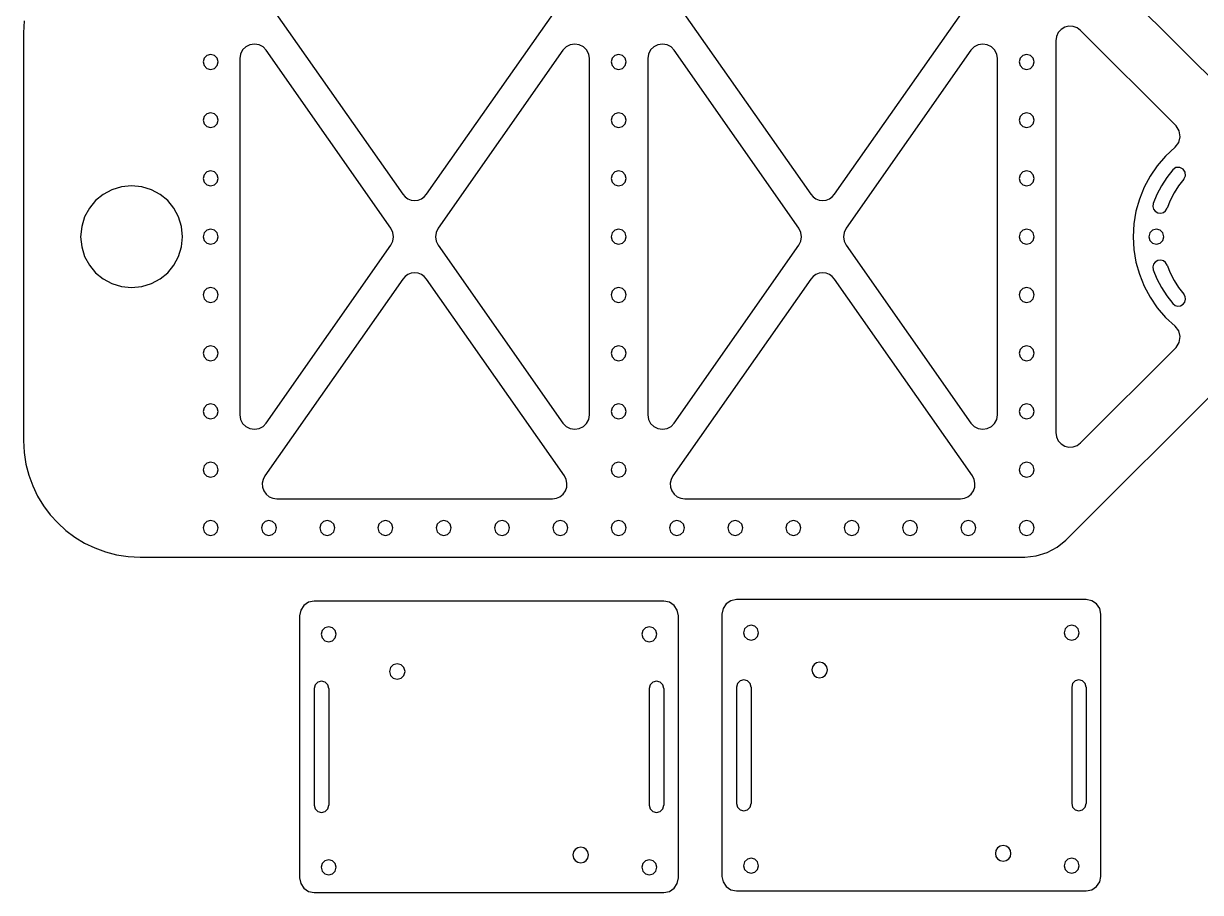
# Model space of a CAD drawing. Extents: x -1 to 592, y 0 to 291.
# Drawn here: x 0.3 to 256.7, y 0.6 to 190 of the extents above; entities that cross this region are included whole.
import ezdxf

# ---------------------------------------------------------------- set-up
doc = ezdxf.new("R2010")
doc.units = 0

msp = doc.modelspace()

# ---------------------------------------------------------------- linework, layer by layer
at = {"layer": 'CUT'}
for p, q in [((264.406146, 172.634803), (227.396012, 209.645202)), ((52.844256, 195.669134), (82.875485, 152.767265)), ((88.077452, 152.767265), (118.108945, 195.669134)), ((141.74388, 195.669134), (171.775373, 152.767265)), ((176.97734, 152.767265), (207.008833, 195.669134)), ((0.395719, 190.561918), (0.264582, 187.964919)), ((0.264576, 187.965006), (0.264576, 99.065118)), ((225.71138, 188.003213), (225.315704, 187.17026)), ((226.329509, 188.687528), (225.71138, 188.003213)), ((227.136274, 189.172595), (226.329509, 188.687528)), ((228.049737, 189.400071), (227.136274, 189.172595)), ((228.970704, 189.353271), (228.049737, 189.400071)), ((229.839476, 189.04407), (228.970704, 189.353271)), ((230.596355, 188.484343), (229.839476, 189.04407)), ((251.382313, 167.698478), (230.596408, 188.484383)), ((48.692456, 184.908781), (47.991124, 184.21219)), ((49.596989, 185.36281), (48.692456, 184.908781)), ((50.59838, 185.509571), (49.596989, 185.36281)), ((51.572402, 185.341089), (50.59838, 185.509571)), ((52.447615, 184.881623), (51.572402, 185.341089)), ((53.152578, 184.155434), (52.447615, 184.881623)), ((118.505335, 184.881622), (117.800372, 184.155434)), ((119.380548, 185.341086), (118.505335, 184.881622)), ((120.354569, 185.509567), (119.380548, 185.341086)), ((121.355959, 185.362806), (120.354569, 185.509567)), ((122.260491, 184.908778), (121.355959, 185.362806)), ((122.961823, 184.212188), (122.260491, 184.908778)), ((137.592344, 184.908781), (136.891012, 184.21219)), ((138.496877, 185.36281), (137.592344, 184.908781)), ((139.498268, 185.509571), (138.496877, 185.36281)), ((140.47229, 185.341089), (139.498268, 185.509571)), ((141.347503, 184.881623), (140.47229, 185.341089)), ((142.052466, 184.155434), (141.347503, 184.881623)), ((207.405223, 184.881622), (206.70026, 184.155434)), ((208.280436, 185.341086), (207.405223, 184.881622)), ((209.254457, 185.509567), (208.280436, 185.341086)), ((210.255847, 185.362806), (209.254457, 185.509567)), ((211.160379, 184.908778), (210.255847, 185.362806)), ((211.861711, 184.212188), (211.160379, 184.908778)), ((225.315704, 187.17026), (225.176298, 186.239279)), ((225.176425, 186.239396), (225.176425, 100.790729)), ((39.613221, 182.430901), (39.394582, 181.614927)), ((40.210556, 183.028235), (39.613221, 182.430901)), ((41.02653, 183.246875), (40.210556, 183.028235)), ((41.842504, 183.028235), (41.02653, 183.246875)), ((42.439838, 182.430901), (41.842504, 183.028235)), ((42.658478, 181.614927), (42.439838, 182.430901)), ((47.376384, 182.33468), (47.376384, 104.69518)), ((47.537608, 183.33388), (47.376522, 182.334693)), ((47.991124, 184.21219), (47.537608, 183.33388)), ((80.326493, 145.335658), (53.152496, 184.15554)), ((117.800441, 184.15554), (90.626444, 145.335658)), ((123.415339, 183.333879), (122.961823, 184.212188)), ((123.576426, 182.334693), (123.415339, 183.333879)), ((123.576553, 104.69518), (123.576553, 182.33468)), ((128.513109, 182.430901), (128.29447, 181.614927)), ((129.110444, 183.028235), (128.513109, 182.430901)), ((129.926418, 183.246875), (129.110444, 183.028235)), ((130.742392, 183.028235), (129.926418, 183.246875)), ((131.339726, 182.430901), (130.742392, 183.028235)), ((131.558366, 181.614927), (131.339726, 182.430901)), ((136.437496, 183.33388), (136.27641, 182.334693)), ((136.276537, 182.33468), (136.276537, 104.69518)), ((136.891012, 184.21219), (136.437496, 183.33388)), ((169.226381, 145.335658), (142.052384, 184.15554)), ((206.700329, 184.15554), (179.526332, 145.335658)), ((212.315227, 183.333879), (211.861711, 184.212188)), ((212.476314, 182.334693), (212.315227, 183.333879)), ((212.476441, 104.69518), (212.476441, 182.33468)), ((217.412997, 182.430901), (217.194358, 181.614927)), ((218.010332, 183.028235), (217.412997, 182.430901)), ((218.826306, 183.246875), (218.010332, 183.028235)), ((219.64228, 183.028235), (218.826306, 183.246875)), ((220.239614, 182.430901), (219.64228, 183.028235)), ((220.458254, 181.614927), (220.239614, 182.430901)), ((39.394582, 181.614927), (39.613221, 180.798953)), ((39.613221, 180.798953), (40.210556, 180.201619)), ((40.210556, 180.201619), (41.02653, 179.982979)), ((41.02653, 179.982979), (41.842504, 180.201619)), ((41.842504, 180.201619), (42.439838, 180.798953)), ((42.439838, 180.798953), (42.658478, 181.614927)), ((42.658478, 181.614927), (42.658478, 181.614927)), ((128.29447, 181.614927), (128.513109, 180.798953)), ((128.513109, 180.798953), (129.110444, 180.201619)), ((129.110444, 180.201619), (129.926418, 179.982979)), ((129.926418, 179.982979), (130.742392, 180.201619)), ((130.742392, 180.201619), (131.339726, 180.798953)), ((131.339726, 180.798953), (131.558366, 181.614927)), ((131.558366, 181.614927), (131.558366, 181.614927)), ((217.194358, 181.614927), (217.412997, 180.798953)), ((217.412997, 180.798953), (218.010332, 180.201619)), ((218.010332, 180.201619), (218.826306, 179.982979)), ((218.826306, 179.982979), (219.64228, 180.201619)), ((219.64228, 180.201619), (220.239614, 180.798953)), ((220.239614, 180.798953), (220.458254, 181.614927)), ((220.458254, 181.614927), (220.458254, 181.614927)), ((39.613221, 169.730917), (39.394582, 168.914943)), ((40.210556, 170.328251), (39.613221, 169.730917)), ((41.02653, 170.546891), (40.210556, 170.328251)), ((41.842504, 170.328251), (41.02653, 170.546891)), ((42.439838, 169.730917), (41.842504, 170.328251)), ((42.658478, 168.914943), (42.439838, 169.730917)), ((128.513109, 169.730917), (128.29447, 168.914943)), ((129.110444, 170.328251), (128.513109, 169.730917)), ((129.926418, 170.546891), (129.110444, 170.328251)), ((130.742392, 170.328251), (129.926418, 170.546891)), ((131.339726, 169.730917), (130.742392, 170.328251)), ((131.558366, 168.914943), (131.339726, 169.730917)), ((217.412997, 169.730917), (217.194358, 168.914943)), ((218.010332, 170.328251), (217.412997, 169.730917)), ((218.826306, 170.546891), (218.010332, 170.328251)), ((219.64228, 170.328251), (218.826306, 170.546891)), ((220.239614, 169.730917), (219.64228, 170.328251)), ((220.458254, 168.914943), (220.239614, 169.730917)), ((39.394582, 168.914943), (39.613221, 168.098969)), ((39.613221, 168.098969), (40.210556, 167.501635)), ((40.210556, 167.501635), (41.02653, 167.282995)), ((41.02653, 167.282995), (41.842504, 167.501635)), ((41.842504, 167.501635), (42.439838, 168.098969)), ((42.439838, 168.098969), (42.658478, 168.914943)), ((42.658478, 168.914943), (42.658478, 168.914943)), ((128.29447, 168.914943), (128.513109, 168.098969)), ((128.513109, 168.098969), (129.110444, 167.501635)), ((129.110444, 167.501635), (129.926418, 167.282995)), ((129.926418, 167.282995), (130.742392, 167.501635)), ((130.742392, 167.501635), (131.339726, 168.098969)), ((131.339726, 168.098969), (131.558366, 168.914943)), ((131.558366, 168.914943), (131.558366, 168.914943)), ((217.194358, 168.914943), (217.412997, 168.098969)), ((217.412997, 168.098969), (218.010332, 167.501635)), ((218.010332, 167.501635), (218.826306, 167.282995)), ((218.826306, 167.282995), (219.64228, 167.501635)), ((219.64228, 167.501635), (220.239614, 168.098969)), ((220.239614, 168.098969), (220.458254, 168.914943)), ((220.458254, 168.914943), (220.458254, 168.914943)), ((252.097166, 166.602069), (251.382344, 167.698353)), ((251.98205, 164.043368), (252.309069, 165.310596)), ((252.309069, 165.310596), (252.097166, 166.602069)), ((251.171673, 163.015702), (249.11942, 161.101131)), ((251.171673, 163.015702), (251.98205, 164.043368)), ((249.11942, 161.101131), (247.306484, 158.991916)), ((39.613221, 157.030933), (39.394582, 156.214959)), ((40.210556, 157.628267), (39.613221, 157.030933)), ((41.02653, 157.846907), (40.210556, 157.628267)), ((41.842504, 157.628267), (41.02653, 157.846907)), ((42.439838, 157.030933), (41.842504, 157.628267)), ((42.658478, 156.214959), (42.439838, 157.030933)), ((128.513109, 157.030933), (128.29447, 156.214959)), ((129.110444, 157.628267), (128.513109, 157.030933)), ((129.926418, 157.846907), (129.110444, 157.628267)), ((130.742392, 157.628267), (129.926418, 157.846907)), ((131.339726, 157.030933), (130.742392, 157.628267)), ((131.558366, 156.214959), (131.339726, 157.030933)), ((217.412997, 157.030933), (217.194358, 156.214959)), ((218.010332, 157.628267), (217.412997, 157.030933)), ((218.826306, 157.846907), (218.010332, 157.628267)), ((219.64228, 157.628267), (218.826306, 157.846907)), ((220.239614, 157.030933), (219.64228, 157.628267)), ((220.458254, 156.214959), (220.239614, 157.030933)), ((245.743441, 156.710663), (244.44087, 154.279976)), ((247.306484, 158.991916), (245.743441, 156.710663)), ((250.678098, 158.101258), (249.35376, 156.421988)), ((251.359533, 158.561087), (250.678098, 158.101258)), ((252.179598, 158.618423), (251.359533, 158.561087)), ((252.918389, 158.257891), (252.179598, 158.618423)), ((253.377794, 157.576171), (252.918389, 158.257891)), ((253.073628, 156.017503), (253.434619, 156.75607)), ((253.434619, 156.75607), (253.377794, 157.576171)), ((21.581325, 154.399335), (19.495659, 153.752007)), ((23.820552, 154.625036), (21.581325, 154.399335)), ((26.059779, 154.399335), (23.820552, 154.625036)), ((28.145445, 153.752007), (26.059779, 154.399335)), ((39.394582, 156.214959), (39.613221, 155.398985)), ((39.613221, 155.398985), (40.210556, 154.801651)), ((40.210556, 154.801651), (41.02653, 154.583011)), ((41.02653, 154.583011), (41.842504, 154.801651)), ((41.842504, 154.801651), (42.439838, 155.398985)), ((42.439838, 155.398985), (42.658478, 156.214959)), ((42.658478, 156.214959), (42.658478, 156.214959)), ((128.29447, 156.214959), (128.513109, 155.398985)), ((128.513109, 155.398985), (129.110444, 154.801651)), ((129.110444, 154.801651), (129.926418, 154.583011)), ((129.926418, 154.583011), (130.742392, 154.801651)), ((130.742392, 154.801651), (131.339726, 155.398985)), ((131.339726, 155.398985), (131.558366, 156.214959)), ((131.558366, 156.214959), (131.558366, 156.214959)), ((217.194358, 156.214959), (217.412997, 155.398985)), ((217.412997, 155.398985), (218.010332, 154.801651)), ((218.010332, 154.801651), (218.826306, 154.583011)), ((218.826306, 154.583011), (219.64228, 154.801651)), ((219.64228, 154.801651), (220.239614, 155.398985)), ((220.239614, 155.398985), (220.458254, 156.214959)), ((220.458254, 156.214959), (220.458254, 156.214959)), ((244.44087, 154.279976), (243.409347, 151.722459)), ((248.199418, 154.62746), (247.222481, 152.730507)), ((249.35376, 156.421988), (248.199418, 154.62746)), ((251.938481, 154.578129), (250.949045, 153.039962)), ((253.073628, 156.017503), (251.938481, 154.578129)), ((15.963695, 151.371121), (14.606742, 149.726888)), ((17.608225, 152.727715), (15.963695, 151.371121)), ((19.495659, 153.752007), (17.608225, 152.727715)), ((30.032879, 152.727715), (28.145445, 153.752007)), ((31.677409, 151.371121), (30.032879, 152.727715)), ((33.034362, 149.726888), (31.677409, 151.371121)), ((82.875416, 152.76731), (83.386788, 152.197636)), ((83.386788, 152.197636), (84.010229, 151.771896)), ((84.010229, 151.771896), (84.716528, 151.505299)), ((84.716528, 151.505299), (85.476475, 151.413054)), ((85.476475, 151.413054), (86.236422, 151.505299)), ((86.236422, 151.505299), (86.942722, 151.771896)), ((86.942722, 151.771896), (87.566162, 152.197636)), ((87.566162, 152.197636), (88.077534, 152.76731)), ((171.775304, 152.76731), (172.286676, 152.197636)), ((172.286676, 152.197636), (172.910117, 151.771896)), ((172.910117, 151.771896), (173.616416, 151.505299)), ((173.616416, 151.505299), (174.376363, 151.413054)), ((174.376363, 151.413054), (175.13631, 151.505299)), ((175.13631, 151.505299), (175.84261, 151.771896)), ((175.84261, 151.771896), (176.46605, 152.197636)), ((176.46605, 152.197636), (176.977422, 152.76731)), ((243.409347, 151.722459), (242.65945, 149.060717)), ((247.222481, 152.730507), (246.430359, 150.743962)), ((250.111671, 151.414002), (249.432709, 149.711249)), ((250.949045, 153.039962), (250.111671, 151.414002)), ((14.606742, 149.726888), (13.582039, 147.839677)), ((34.059065, 147.839677), (33.034362, 149.726888)), ((242.65945, 149.060717), (242.201755, 146.317354)), ((246.430359, 150.743962), (246.347341, 150.11906)), ((246.347341, 150.11906), (246.504926, 149.531235)), ((246.504926, 149.531235), (246.871432, 149.045392)), ((246.871432, 149.045392), (247.415179, 148.726434)), ((248.040081, 148.643414), (248.627905, 148.800998)), ((248.627905, 148.800998), (249.113749, 149.167504)), ((249.113749, 149.167504), (249.432709, 149.711249)), ((13.582039, 147.839677), (12.934256, 145.754152)), ((34.706848, 145.754152), (34.059065, 147.839677)), ((242.201755, 146.317354), (242.046839, 143.514975)), ((247.415179, 148.726434), (248.040081, 148.643414)), ((12.934256, 145.754152), (12.708066, 143.514975)), ((34.933038, 143.514975), (34.706848, 145.754152)), ((39.613221, 144.330949), (39.394582, 143.514975)), ((40.210556, 144.928283), (39.613221, 144.330949)), ((41.02653, 145.146923), (40.210556, 144.928283)), ((41.842504, 144.928283), (41.02653, 145.146923)), ((42.439838, 144.330949), (41.842504, 144.928283)), ((42.658478, 143.514975), (42.439838, 144.330949)), ((80.756833, 144.459268), (80.326379, 145.335716)), ((80.900317, 143.514975), (80.756833, 144.459268)), ((90.196115, 144.459268), (90.05263, 143.514975)), ((90.626569, 145.335716), (90.196115, 144.459268)), ((128.513109, 144.330949), (128.29447, 143.514975)), ((129.110444, 144.928283), (128.513109, 144.330949)), ((129.926418, 145.146923), (129.110444, 144.928283)), ((130.742392, 144.928283), (129.926418, 145.146923)), ((131.339726, 144.330949), (130.742392, 144.928283)), ((131.558366, 143.514975), (131.339726, 144.330949)), ((169.656721, 144.459268), (169.226267, 145.335716)), ((169.800205, 143.514975), (169.656721, 144.459268)), ((179.096003, 144.459268), (178.952518, 143.514975)), ((179.526457, 145.335716), (179.096003, 144.459268)), ((217.412997, 144.330949), (217.194358, 143.514975)), ((218.010332, 144.928283), (217.412997, 144.330949)), ((218.826306, 145.146923), (218.010332, 144.928283)), ((219.64228, 144.928283), (218.826306, 145.146923)), ((220.239614, 144.330949), (219.64228, 144.928283)), ((220.458254, 143.514975), (220.239614, 144.330949)), ((245.688332, 144.330949), (245.469692, 143.514975)), ((246.285666, 144.928283), (245.688332, 144.330949)), ((247.10164, 145.146923), (246.285666, 144.928283)), ((247.917614, 144.928283), (247.10164, 145.146923)), ((248.514948, 144.330949), (247.917614, 144.928283)), ((248.733588, 143.514975), (248.514948, 144.330949)), ((12.708066, 143.514975), (12.934256, 141.275797)), ((12.934256, 141.275797), (13.582039, 139.190272)), ((34.059065, 139.190272), (34.706848, 141.275797)), ((34.706848, 141.275797), (34.933038, 143.514975)), ((34.933038, 143.514975), (34.933038, 143.514975)), ((39.394582, 143.514975), (39.613221, 142.699001)), ((39.613221, 142.699001), (40.210556, 142.101667)), ((40.210556, 142.101667), (41.02653, 141.883027)), ((41.02653, 141.883027), (41.842504, 142.101667)), ((41.842504, 142.101667), (42.439838, 142.699001)), ((42.439838, 142.699001), (42.658478, 143.514975)), ((42.658478, 143.514975), (42.658478, 143.514975)), ((53.152496, 102.874584), (80.326493, 141.694202)), ((80.326379, 141.694234), (80.756833, 142.570682)), ((80.756833, 142.570682), (80.900317, 143.514975)), ((90.05263, 143.514975), (90.196115, 142.570682)), ((90.196115, 142.570682), (90.626569, 141.694234)), ((90.626444, 141.694202), (117.800441, 102.874584)), ((128.29447, 143.514975), (128.513109, 142.699001)), ((128.513109, 142.699001), (129.110444, 142.101667)), ((129.110444, 142.101667), (129.926418, 141.883027)), ((129.926418, 141.883027), (130.742392, 142.101667)), ((130.742392, 142.101667), (131.339726, 142.699001)), ((131.339726, 142.699001), (131.558366, 143.514975)), ((131.558366, 143.514975), (131.558366, 143.514975)), ((142.052384, 102.874584), (169.226381, 141.694202)), ((169.226267, 141.694234), (169.656721, 142.570682)), ((169.656721, 142.570682), (169.800205, 143.514975)), ((178.952518, 143.514975), (179.096003, 142.570682)), ((179.096003, 142.570682), (179.526457, 141.694234)), ((179.526332, 141.694202), (206.700329, 102.874584)), ((217.194358, 143.514975), (217.412997, 142.699001)), ((217.412997, 142.699001), (218.010332, 142.101667)), ((218.010332, 142.101667), (218.826306, 141.883027)), ((218.826306, 141.883027), (219.64228, 142.101667)), ((219.64228, 142.101667), (220.239614, 142.699001)), ((220.239614, 142.699001), (220.458254, 143.514975)), ((220.458254, 143.514975), (220.458254, 143.514975)), ((242.046839, 143.514975), (242.201755, 140.712596)), ((245.469692, 143.514975), (245.688332, 142.699001)), ((245.688332, 142.699001), (246.285666, 142.101667)), ((246.285666, 142.101667), (247.10164, 141.883027)), ((247.10164, 141.883027), (247.917614, 142.101667)), ((247.917614, 142.101667), (248.514948, 142.699001)), ((248.514948, 142.699001), (248.733588, 143.514975)), ((248.733588, 143.514975), (248.733588, 143.514975)), ((13.582039, 139.190272), (14.606742, 137.303062)), ((33.034362, 137.303062), (34.059065, 139.190272)), ((242.201755, 140.712596), (242.65945, 137.969233)), ((14.606742, 137.303062), (15.963695, 135.658828)), ((31.677409, 135.658828), (33.034362, 137.303062)), ((242.65945, 137.969233), (243.409347, 135.307491)), ((246.504926, 137.498715), (246.347341, 136.91089)), ((246.347341, 136.91089), (246.430359, 136.285988)), ((246.430359, 136.285988), (247.222481, 134.299442)), ((246.871432, 137.984558), (246.504926, 137.498715)), ((247.415179, 138.303516), (246.871432, 137.984558)), ((248.040081, 138.386535), (247.415179, 138.303516)), ((248.627905, 138.228952), (248.040081, 138.386535)), ((249.113749, 137.862446), (248.627905, 138.228952)), ((249.432709, 137.3187), (249.113749, 137.862446)), ((249.432709, 137.3187), (250.111671, 135.615947)), ((15.963695, 135.658828), (17.608225, 134.302234)), ((17.608225, 134.302234), (19.495659, 133.277942)), ((28.145445, 133.277942), (30.032879, 134.302234)), ((30.032879, 134.302234), (31.677409, 135.658828)), ((82.875485, 134.262595), (52.844256, 91.360726)), ((83.386788, 134.832313), (82.875416, 134.26264)), ((84.010229, 135.258053), (83.386788, 134.832313)), ((84.716528, 135.52465), (84.010229, 135.258053)), ((85.476475, 135.616896), (84.716528, 135.52465)), ((86.236422, 135.52465), (85.476475, 135.616896)), ((86.942722, 135.258053), (86.236422, 135.52465)), ((87.566162, 134.832313), (86.942722, 135.258053)), ((88.077534, 134.26264), (87.566162, 134.832313)), ((118.108945, 91.360726), (88.077452, 134.262595)), ((171.775373, 134.262595), (141.74388, 91.360726)), ((172.286676, 134.832313), (171.775304, 134.26264)), ((172.910117, 135.258053), (172.286676, 134.832313)), ((173.616416, 135.52465), (172.910117, 135.258053)), ((174.376363, 135.616896), (173.616416, 135.52465)), ((175.13631, 135.52465), (174.376363, 135.616896)), ((175.84261, 135.258053), (175.13631, 135.52465)), ((176.46605, 134.832313), (175.84261, 135.258053)), ((176.977422, 134.26264), (176.46605, 134.832313)), ((207.008833, 91.360726), (176.97734, 134.262595)), ((243.409347, 135.307491), (244.44087, 132.749974)), ((247.222481, 134.299442), (248.199418, 132.402488)), ((250.111671, 135.615947), (250.949045, 133.989986)), ((250.949045, 133.989986), (251.938481, 132.451819)), ((19.495659, 133.277942), (21.581325, 132.630615)), ((21.581325, 132.630615), (23.820552, 132.404914)), ((23.820552, 132.404914), (26.059779, 132.630615)), ((26.059779, 132.630615), (28.145445, 133.277942)), ((39.613221, 131.630965), (39.394582, 130.814991)), ((39.394582, 130.814991), (39.613221, 129.999017)), ((40.210556, 132.228299), (39.613221, 131.630965)), ((41.02653, 132.446939), (40.210556, 132.228299)), ((41.842504, 132.228299), (41.02653, 132.446939)), ((42.439838, 131.630965), (41.842504, 132.228299)), ((42.658478, 130.814991), (42.439838, 131.630965)), ((42.439838, 129.999017), (42.658478, 130.814991)), ((42.658478, 130.814991), (42.658478, 130.814991)), ((128.513109, 131.630965), (128.29447, 130.814991)), ((128.29447, 130.814991), (128.513109, 129.999017)), ((129.110444, 132.228299), (128.513109, 131.630965)), ((129.926418, 132.446939), (129.110444, 132.228299)), ((130.742392, 132.228299), (129.926418, 132.446939)), ((131.339726, 131.630965), (130.742392, 132.228299)), ((131.558366, 130.814991), (131.339726, 131.630965)), ((131.339726, 129.999017), (131.558366, 130.814991)), ((131.558366, 130.814991), (131.558366, 130.814991)), ((217.412997, 131.630965), (217.194358, 130.814991)), ((217.194358, 130.814991), (217.412997, 129.999017)), ((218.010332, 132.228299), (217.412997, 131.630965)), ((218.826306, 132.446939), (218.010332, 132.228299)), ((219.64228, 132.228299), (218.826306, 132.446939)), ((220.239614, 131.630965), (219.64228, 132.228299)), ((220.458254, 130.814991), (220.239614, 131.630965)), ((220.239614, 129.999017), (220.458254, 130.814991)), ((220.458254, 130.814991), (220.458254, 130.814991)), ((244.44087, 132.749974), (245.743441, 130.319287)), ((248.199418, 132.402488), (249.35376, 130.607959)), ((251.938481, 132.451819), (253.073628, 131.012444)), ((253.384625, 130.464397), (253.073628, 131.012444)), ((39.613221, 129.999017), (40.210556, 129.401683)), ((40.210556, 129.401683), (41.02653, 129.183043)), ((41.02653, 129.183043), (41.842504, 129.401683)), ((41.842504, 129.401683), (42.439838, 129.999017)), ((128.513109, 129.999017), (129.110444, 129.401683)), ((129.110444, 129.401683), (129.926418, 129.183043)), ((129.926418, 129.183043), (130.742392, 129.401683)), ((130.742392, 129.401683), (131.339726, 129.999017)), ((217.412997, 129.999017), (218.010332, 129.401683)), ((218.010332, 129.401683), (218.826306, 129.183043)), ((218.826306, 129.183043), (219.64228, 129.401683)), ((219.64228, 129.401683), (220.239614, 129.999017)), ((245.743441, 130.319287), (247.306484, 128.038034)), ((249.35376, 130.607959), (250.678098, 128.928689)), ((250.678098, 128.928689), (251.177777, 128.544766)), ((251.177777, 128.544766), (251.765479, 128.387611)), ((251.765479, 128.387611), (252.369239, 128.462209)), ((252.369239, 128.462209), (252.917092, 128.773547)), ((252.917092, 128.773547), (253.301326, 129.272986)), ((253.301326, 129.272986), (253.458847, 129.86059)), ((253.458847, 129.86059), (253.384625, 130.464397)), ((247.306484, 128.038034), (249.11942, 125.928819)), ((249.11942, 125.928819), (251.171673, 124.014247)), ((251.98205, 122.986582), (251.171673, 124.014247)), ((252.309069, 121.719354), (251.98205, 122.986582)), ((252.097166, 120.42788), (252.309069, 121.719354)), ((39.613221, 118.930981), (39.394582, 118.115007)), ((39.394582, 118.115007), (39.613221, 117.299033)), ((40.210556, 119.528315), (39.613221, 118.930981)), ((41.02653, 119.746955), (40.210556, 119.528315)), ((41.842504, 119.528315), (41.02653, 119.746955)), ((42.439838, 118.930981), (41.842504, 119.528315)), ((42.658478, 118.115007), (42.439838, 118.930981)), ((42.439838, 117.299033), (42.658478, 118.115007)), ((42.658478, 118.115007), (42.658478, 118.115007)), ((128.513109, 118.930981), (128.29447, 118.115007)), ((128.29447, 118.115007), (128.513109, 117.299033)), ((129.110444, 119.528315), (128.513109, 118.930981)), ((129.926418, 119.746955), (129.110444, 119.528315)), ((130.742392, 119.528315), (129.926418, 119.746955)), ((131.339726, 118.930981), (130.742392, 119.528315)), ((131.558366, 118.115007), (131.339726, 118.930981)), ((131.339726, 117.299033), (131.558366, 118.115007)), ((131.558366, 118.115007), (131.558366, 118.115007)), ((217.412997, 118.930981), (217.194358, 118.115007)), ((217.194358, 118.115007), (217.412997, 117.299033)), ((218.010332, 119.528315), (217.412997, 118.930981)), ((218.826306, 119.746955), (218.010332, 119.528315)), ((219.64228, 119.528315), (218.826306, 119.746955)), ((220.239614, 118.930981), (219.64228, 119.528315)), ((220.458254, 118.115007), (220.239614, 118.930981)), ((220.239614, 117.299033), (220.458254, 118.115007)), ((220.458254, 118.115007), (220.458254, 118.115007)), ((230.596408, 98.545477), (251.382313, 119.331647)), ((251.382344, 119.331597), (252.097166, 120.42788)), ((39.613221, 117.299033), (40.210556, 116.701699)), ((40.210556, 116.701699), (41.02653, 116.483059)), ((41.02653, 116.483059), (41.842504, 116.701699)), ((41.842504, 116.701699), (42.439838, 117.299033)), ((128.513109, 117.299033), (129.110444, 116.701699)), ((129.110444, 116.701699), (129.926418, 116.483059)), ((129.926418, 116.483059), (130.742392, 116.701699)), ((130.742392, 116.701699), (131.339726, 117.299033)), ((217.412997, 117.299033), (218.010332, 116.701699)), ((218.010332, 116.701699), (218.826306, 116.483059)), ((218.826306, 116.483059), (219.64228, 116.701699)), ((219.64228, 116.701699), (220.239614, 117.299033)), ((227.396012, 77.384923), (264.406146, 114.395322)), ((39.613221, 106.230997), (39.394582, 105.415023)), ((39.394582, 105.415023), (39.613221, 104.599049)), ((40.210556, 106.828331), (39.613221, 106.230997)), ((41.02653, 107.046971), (40.210556, 106.828331)), ((41.842504, 106.828331), (41.02653, 107.046971)), ((42.439838, 106.230997), (41.842504, 106.828331)), ((42.658478, 105.415023), (42.439838, 106.230997)), ((42.439838, 104.599049), (42.658478, 105.415023)), ((42.658478, 105.415023), (42.658478, 105.415023)), ((128.513109, 106.230997), (128.29447, 105.415023)), ((128.29447, 105.415023), (128.513109, 104.599049)), ((129.110444, 106.828331), (128.513109, 106.230997)), ((129.926418, 107.046971), (129.110444, 106.828331)), ((130.742392, 106.828331), (129.926418, 107.046971)), ((131.339726, 106.230997), (130.742392, 106.828331)), ((131.558366, 105.415023), (131.339726, 106.230997)), ((131.339726, 104.599049), (131.558366, 105.415023)), ((131.558366, 105.415023), (131.558366, 105.415023)), ((217.412997, 106.230997), (217.194358, 105.415023)), ((217.194358, 105.415023), (217.412997, 104.599049)), ((218.010332, 106.828331), (217.412997, 106.230997)), ((218.826306, 107.046971), (218.010332, 106.828331)), ((219.64228, 106.828331), (218.826306, 107.046971)), ((220.239614, 106.230997), (219.64228, 106.828331)), ((220.458254, 105.415023), (220.239614, 106.230997)), ((220.239614, 104.599049), (220.458254, 105.415023)), ((220.458254, 105.415023), (220.458254, 105.415023)), ((39.613221, 104.599049), (40.210556, 104.001715)), ((40.210556, 104.001715), (41.02653, 103.783075)), ((41.02653, 103.783075), (41.842504, 104.001715)), ((41.842504, 104.001715), (42.439838, 104.599049)), ((47.376522, 104.695257), (47.537608, 103.69607)), ((47.537608, 103.69607), (47.991124, 102.81776)), ((47.991124, 102.81776), (48.692456, 102.121169)), ((52.447615, 102.148326), (53.152578, 102.874515)), ((117.800372, 102.874515), (118.505335, 102.148328)), ((122.260491, 102.121172), (122.961823, 102.817762)), ((122.961823, 102.817762), (123.415339, 103.696071)), ((123.415339, 103.696071), (123.576426, 104.695257)), ((128.513109, 104.599049), (129.110444, 104.001715)), ((129.110444, 104.001715), (129.926418, 103.783075)), ((129.926418, 103.783075), (130.742392, 104.001715)), ((130.742392, 104.001715), (131.339726, 104.599049)), ((136.27641, 104.695257), (136.437496, 103.69607)), ((136.437496, 103.69607), (136.891012, 102.81776)), ((136.891012, 102.81776), (137.592344, 102.121169)), ((141.347503, 102.148326), (142.052466, 102.874515)), ((206.70026, 102.874515), (207.405223, 102.148328)), ((211.160379, 102.121172), (211.861711, 102.817762)), ((211.861711, 102.817762), (212.315227, 103.696071)), ((212.315227, 103.696071), (212.476314, 104.695257)), ((217.412997, 104.599049), (218.010332, 104.001715)), ((218.010332, 104.001715), (218.826306, 103.783075)), ((218.826306, 103.783075), (219.64228, 104.001715)), ((219.64228, 104.001715), (220.239614, 104.599049)), ((48.692456, 102.121169), (49.596989, 101.667139)), ((49.596989, 101.667139), (50.59838, 101.520379)), ((50.59838, 101.520379), (51.572402, 101.688861)), ((51.572402, 101.688861), (52.447615, 102.148326)), ((118.505335, 102.148328), (119.380548, 101.688864)), ((119.380548, 101.688864), (120.354569, 101.520383)), ((120.354569, 101.520383), (121.355959, 101.667143)), ((121.355959, 101.667143), (122.260491, 102.121172)), ((137.592344, 102.121169), (138.496877, 101.667139)), ((138.496877, 101.667139), (139.498268, 101.520379)), ((139.498268, 101.520379), (140.47229, 101.688861)), ((140.47229, 101.688861), (141.347503, 102.148326)), ((207.405223, 102.148328), (208.280436, 101.688864)), ((208.280436, 101.688864), (209.254457, 101.520383)), ((209.254457, 101.520383), (210.255847, 101.667143)), ((210.255847, 101.667143), (211.160379, 102.121172)), ((225.176298, 100.790668), (225.315705, 99.859687)), ((0.264582, 99.065031), (0.395719, 96.468032)), ((225.315705, 99.859687), (225.711381, 99.026735)), ((225.711381, 99.026735), (226.32951, 98.34242)), ((226.32951, 98.34242), (227.136275, 97.857355)), ((227.136275, 97.857355), (228.049738, 97.629879)), ((228.049738, 97.629879), (228.970705, 97.676679)), ((228.970705, 97.676679), (229.839476, 97.98588)), ((229.839476, 97.98588), (230.596355, 98.545607)), ((0.395719, 96.468032), (0.780619, 93.946051)), ((0.780619, 93.946051), (1.406514, 91.511857)), ((39.613221, 93.531013), (39.394582, 92.715039)), ((39.394582, 92.715039), (39.613221, 91.899065)), ((40.210556, 94.128347), (39.613221, 93.531013)), ((41.02653, 94.346987), (40.210556, 94.128347)), ((41.842504, 94.128347), (41.02653, 94.346987)), ((42.439838, 93.531013), (41.842504, 94.128347)), ((42.658478, 92.715039), (42.439838, 93.531013)), ((42.439838, 91.899065), (42.658478, 92.715039)), ((42.658478, 92.715039), (42.658478, 92.715039)), ((128.513109, 93.531013), (128.29447, 92.715039)), ((128.29447, 92.715039), (128.513109, 91.899065)), ((129.110444, 94.128347), (128.513109, 93.531013)), ((129.926418, 94.346987), (129.110444, 94.128347)), ((130.742392, 94.128347), (129.926418, 94.346987)), ((131.339726, 93.531013), (130.742392, 94.128347)), ((131.558366, 92.715039), (131.339726, 93.531013)), ((131.339726, 91.899065), (131.558366, 92.715039)), ((131.558366, 92.715039), (131.558366, 92.715039)), ((217.412997, 93.531013), (217.194358, 92.715039)), ((217.194358, 92.715039), (217.412997, 91.899065)), ((218.010332, 94.128347), (217.412997, 93.531013)), ((218.826306, 94.346987), (218.010332, 94.128347)), ((219.64228, 94.128347), (218.826306, 94.346987)), ((220.239614, 93.531013), (219.64228, 94.128347)), ((220.458254, 92.715039), (220.239614, 93.531013)), ((220.239614, 91.899065), (220.458254, 92.715039)), ((220.458254, 92.715039), (220.458254, 92.715039)), ((1.406514, 91.511857), (2.260637, 89.178217)), ((39.613221, 91.899065), (40.210556, 91.301731)), ((40.210556, 91.301731), (41.02653, 91.083091)), ((41.02653, 91.083091), (41.842504, 91.301731)), ((41.842504, 91.301731), (42.439838, 91.899065)), ((52.447209, 90.585695), (52.276954, 89.747367)), ((52.844116, 91.360784), (52.447209, 90.585695)), ((118.505739, 90.585695), (118.108831, 91.360784)), ((118.675993, 89.747367), (118.505739, 90.585695)), ((128.513109, 91.899065), (129.110444, 91.301731)), ((129.110444, 91.301731), (129.926418, 91.083091)), ((129.926418, 91.083091), (130.742392, 91.301731)), ((130.742392, 91.301731), (131.339726, 91.899065)), ((141.347097, 90.585695), (141.176842, 89.747367)), ((141.744004, 91.360784), (141.347097, 90.585695)), ((207.405627, 90.585695), (207.008719, 91.360784)), ((207.575881, 89.747367), (207.405627, 90.585695)), ((217.412997, 91.899065), (218.010332, 91.301731)), ((218.010332, 91.301731), (218.826306, 91.083091)), ((218.826306, 91.083091), (219.64228, 91.301731)), ((219.64228, 91.301731), (220.239614, 91.899065)), ((2.260637, 89.178217), (3.330221, 86.957898)), ((52.276954, 89.747367), (52.336507, 88.894)), ((52.336507, 88.894), (52.629021, 88.073796)), ((52.629021, 88.073796), (53.133213, 87.363803)), ((53.133213, 87.363803), (53.798167, 86.825643)), ((117.154782, 86.825644), (117.819736, 87.363805)), ((117.819736, 87.363805), (118.323928, 88.073797)), ((118.323928, 88.073797), (118.616441, 88.894001)), ((118.616441, 88.894001), (118.675993, 89.747367)), ((141.176842, 89.747367), (141.236395, 88.894)), ((141.236395, 88.894), (141.528909, 88.073796)), ((141.528909, 88.073796), (142.033101, 87.363803)), ((142.033101, 87.363803), (142.698055, 86.825643)), ((206.05467, 86.825644), (206.719624, 87.363805)), ((206.719624, 87.363805), (207.223816, 88.073797)), ((207.223816, 88.073797), (207.516329, 88.894001)), ((207.516329, 88.894001), (207.575881, 89.747367)), ((3.330221, 86.957898), (4.602498, 84.863667)), ((4.602498, 84.863667), (6.0647, 82.908293)), ((53.798167, 86.825643), (54.582587, 86.484372)), ((54.582587, 86.484372), (55.445176, 86.365047)), ((55.445107, 86.365134), (115.50783, 86.365134)), ((115.507774, 86.365047), (116.370363, 86.484372)), ((116.370363, 86.484372), (117.154782, 86.825644)), ((142.698055, 86.825643), (143.482475, 86.484372)), ((143.482475, 86.484372), (144.345064, 86.365047)), ((144.344995, 86.365134), (204.407718, 86.365134)), ((204.407662, 86.365047), (205.270251, 86.484372)), ((205.270251, 86.484372), (206.05467, 86.825644)), ((6.0647, 82.908293), (7.70406, 81.104541)), ((7.70406, 81.104541), (9.507812, 79.465181)), ((39.613221, 80.831029), (39.394582, 80.015055)), ((39.394582, 80.015055), (39.613221, 79.199081)), ((40.210556, 81.428363), (39.613221, 80.831029)), ((41.02653, 81.647003), (40.210556, 81.428363)), ((41.842504, 81.428363), (41.02653, 81.647003)), ((42.439838, 80.831029), (41.842504, 81.428363)), ((42.658478, 80.015055), (42.439838, 80.831029)), ((42.439838, 79.199081), (42.658478, 80.015055)), ((42.658478, 80.015055), (42.658478, 80.015055)), ((52.313205, 80.831029), (52.094566, 80.015055)), ((52.094566, 80.015055), (52.313205, 79.199081)), ((52.91054, 81.428363), (52.313205, 80.831029)), ((53.726514, 81.647003), (52.91054, 81.428363)), ((54.542488, 81.428363), (53.726514, 81.647003)), ((55.139822, 80.831029), (54.542488, 81.428363)), ((55.358462, 80.015055), (55.139822, 80.831029)), ((55.139822, 79.199081), (55.358462, 80.015055)), ((55.358462, 80.015055), (55.358462, 80.015055)), ((65.013189, 80.831029), (64.79455, 80.015055)), ((64.79455, 80.015055), (65.013189, 79.199081)), ((65.610524, 81.428363), (65.013189, 80.831029)), ((66.426498, 81.647003), (65.610524, 81.428363)), ((67.242472, 81.428363), (66.426498, 81.647003)), ((67.839806, 80.831029), (67.242472, 81.428363)), ((68.058446, 80.015055), (67.839806, 80.831029)), ((67.839806, 79.199081), (68.058446, 80.015055)), ((68.058446, 80.015055), (68.058446, 80.015055)), ((77.713173, 80.831029), (77.494534, 80.015055)), ((77.494534, 80.015055), (77.713173, 79.199081)), ((78.310508, 81.428363), (77.713173, 80.831029)), ((79.126482, 81.647003), (78.310508, 81.428363)), ((79.942456, 81.428363), (79.126482, 81.647003)), ((80.53979, 80.831029), (79.942456, 81.428363)), ((80.75843, 80.015055), (80.53979, 80.831029)), ((80.53979, 79.199081), (80.75843, 80.015055)), ((80.75843, 80.015055), (80.75843, 80.015055)), ((90.413157, 80.831029), (90.194518, 80.015055)), ((90.194518, 80.015055), (90.413157, 79.199081)), ((91.010492, 81.428363), (90.413157, 80.831029)), ((91.826466, 81.647003), (91.010492, 81.428363)), ((92.64244, 81.428363), (91.826466, 81.647003)), ((93.239774, 80.831029), (92.64244, 81.428363)), ((93.458414, 80.015055), (93.239774, 80.831029)), ((93.239774, 79.199081), (93.458414, 80.015055)), ((93.458414, 80.015055), (93.458414, 80.015055)), ((103.113141, 80.831029), (102.894502, 80.015055)), ((102.894502, 80.015055), (103.113141, 79.199081)), ((103.710476, 81.428363), (103.113141, 80.831029)), ((104.52645, 81.647003), (103.710476, 81.428363)), ((105.342424, 81.428363), (104.52645, 81.647003)), ((105.939758, 80.831029), (105.342424, 81.428363)), ((106.158398, 80.015055), (105.939758, 80.831029)), ((105.939758, 79.199081), (106.158398, 80.015055)), ((106.158398, 80.015055), (106.158398, 80.015055)), ((115.813125, 80.831029), (115.594486, 80.015055)), ((115.594486, 80.015055), (115.813125, 79.199081)), ((116.41046, 81.428363), (115.813125, 80.831029)), ((117.226434, 81.647003), (116.41046, 81.428363)), ((118.042408, 81.428363), (117.226434, 81.647003)), ((118.639742, 80.831029), (118.042408, 81.428363)), ((118.858382, 80.015055), (118.639742, 80.831029)), ((118.639742, 79.199081), (118.858382, 80.015055)), ((118.858382, 80.015055), (118.858382, 80.015055)), ((128.513109, 80.831029), (128.29447, 80.015055)), ((128.29447, 80.015055), (128.513109, 79.199081)), ((129.110444, 81.428363), (128.513109, 80.831029)), ((129.926418, 81.647003), (129.110444, 81.428363)), ((130.742392, 81.428363), (129.926418, 81.647003)), ((131.339726, 80.831029), (130.742392, 81.428363)), ((131.558366, 80.015055), (131.339726, 80.831029)), ((131.339726, 79.199081), (131.558366, 80.015055)), ((131.558366, 80.015055), (131.558366, 80.015055)), ((141.213093, 80.831029), (140.994454, 80.015055)), ((140.994454, 80.015055), (141.213093, 79.199081)), ((141.810428, 81.428363), (141.213093, 80.831029)), ((142.626402, 81.647003), (141.810428, 81.428363)), ((143.442376, 81.428363), (142.626402, 81.647003)), ((144.03971, 80.831029), (143.442376, 81.428363)), ((144.25835, 80.015055), (144.03971, 80.831029)), ((144.03971, 79.199081), (144.25835, 80.015055)), ((144.25835, 80.015055), (144.25835, 80.015055)), ((153.913077, 80.831029), (153.694438, 80.015055)), ((153.694438, 80.015055), (153.913077, 79.199081)), ((154.510412, 81.428363), (153.913077, 80.831029)), ((155.326386, 81.647003), (154.510412, 81.428363)), ((156.14236, 81.428363), (155.326386, 81.647003)), ((156.739694, 80.831029), (156.14236, 81.428363)), ((156.958334, 80.015055), (156.739694, 80.831029)), ((156.739694, 79.199081), (156.958334, 80.015055)), ((156.958334, 80.015055), (156.958334, 80.015055)), ((166.613061, 80.831029), (166.394422, 80.015055)), ((166.394422, 80.015055), (166.613061, 79.199081)), ((167.210396, 81.428363), (166.613061, 80.831029)), ((168.02637, 81.647003), (167.210396, 81.428363)), ((168.842344, 81.428363), (168.02637, 81.647003)), ((169.439678, 80.831029), (168.842344, 81.428363)), ((169.658318, 80.015055), (169.439678, 80.831029)), ((169.439678, 79.199081), (169.658318, 80.015055)), ((169.658318, 80.015055), (169.658318, 80.015055)), ((179.313045, 80.831029), (179.094406, 80.015055)), ((179.094406, 80.015055), (179.313045, 79.199081)), ((179.91038, 81.428363), (179.313045, 80.831029)), ((180.726354, 81.647003), (179.91038, 81.428363)), ((181.542328, 81.428363), (180.726354, 81.647003)), ((182.139662, 80.831029), (181.542328, 81.428363)), ((182.358302, 80.015055), (182.139662, 80.831029)), ((182.139662, 79.199081), (182.358302, 80.015055)), ((182.358302, 80.015055), (182.358302, 80.015055)), ((192.013029, 80.831029), (191.79439, 80.015055)), ((191.79439, 80.015055), (192.013029, 79.199081)), ((192.610364, 81.428363), (192.013029, 80.831029)), ((193.426338, 81.647003), (192.610364, 81.428363)), ((194.242312, 81.428363), (193.426338, 81.647003)), ((194.839646, 80.831029), (194.242312, 81.428363)), ((195.058286, 80.015055), (194.839646, 80.831029)), ((194.839646, 79.199081), (195.058286, 80.015055)), ((195.058286, 80.015055), (195.058286, 80.015055)), ((204.713013, 80.831029), (204.494374, 80.015055)), ((204.494374, 80.015055), (204.713013, 79.199081)), ((205.310348, 81.428363), (204.713013, 80.831029)), ((206.126322, 81.647003), (205.310348, 81.428363)), ((206.942296, 81.428363), (206.126322, 81.647003)), ((207.53963, 80.831029), (206.942296, 81.428363)), ((207.75827, 80.015055), (207.53963, 80.831029)), ((207.53963, 79.199081), (207.75827, 80.015055)), ((207.75827, 80.015055), (207.75827, 80.015055)), ((217.412997, 80.831029), (217.194358, 80.015055)), ((217.194358, 80.015055), (217.412997, 79.199081)), ((218.010332, 81.428363), (217.412997, 80.831029)), ((218.826306, 81.647003), (218.010332, 81.428363)), ((219.64228, 81.428363), (218.826306, 81.647003)), ((220.239614, 80.831029), (219.64228, 81.428363)), ((220.458254, 80.015055), (220.239614, 80.831029)), ((220.239614, 79.199081), (220.458254, 80.015055)), ((220.458254, 80.015055), (220.458254, 80.015055)), ((9.507812, 79.465181), (11.463186, 78.002979)), ((11.463186, 78.002979), (13.557417, 76.730702)), ((39.613221, 79.199081), (40.210556, 78.601747)), ((40.210556, 78.601747), (41.02653, 78.383107)), ((41.02653, 78.383107), (41.842504, 78.601747)), ((41.842504, 78.601747), (42.439838, 79.199081)), ((52.313205, 79.199081), (52.91054, 78.601747)), ((52.91054, 78.601747), (53.726514, 78.383107)), ((53.726514, 78.383107), (54.542488, 78.601747)), ((54.542488, 78.601747), (55.139822, 79.199081)), ((65.013189, 79.199081), (65.610524, 78.601747)), ((65.610524, 78.601747), (66.426498, 78.383107)), ((66.426498, 78.383107), (67.242472, 78.601747)), ((67.242472, 78.601747), (67.839806, 79.199081)), ((77.713173, 79.199081), (78.310508, 78.601747)), ((78.310508, 78.601747), (79.126482, 78.383107)), ((79.126482, 78.383107), (79.942456, 78.601747)), ((79.942456, 78.601747), (80.53979, 79.199081)), ((90.413157, 79.199081), (91.010492, 78.601747)), ((91.010492, 78.601747), (91.826466, 78.383107)), ((91.826466, 78.383107), (92.64244, 78.601747)), ((92.64244, 78.601747), (93.239774, 79.199081)), ((103.113141, 79.199081), (103.710476, 78.601747)), ((103.710476, 78.601747), (104.52645, 78.383107)), ((104.52645, 78.383107), (105.342424, 78.601747)), ((105.342424, 78.601747), (105.939758, 79.199081)), ((115.813125, 79.199081), (116.41046, 78.601747)), ((116.41046, 78.601747), (117.226434, 78.383107)), ((117.226434, 78.383107), (118.042408, 78.601747)), ((118.042408, 78.601747), (118.639742, 79.199081)), ((128.513109, 79.199081), (129.110444, 78.601747)), ((129.110444, 78.601747), (129.926418, 78.383107)), ((129.926418, 78.383107), (130.742392, 78.601747)), ((130.742392, 78.601747), (131.339726, 79.199081)), ((141.213093, 79.199081), (141.810428, 78.601747)), ((141.810428, 78.601747), (142.626402, 78.383107)), ((142.626402, 78.383107), (143.442376, 78.601747)), ((143.442376, 78.601747), (144.03971, 79.199081)), ((153.913077, 79.199081), (154.510412, 78.601747)), ((154.510412, 78.601747), (155.326386, 78.383107)), ((155.326386, 78.383107), (156.14236, 78.601747)), ((156.14236, 78.601747), (156.739694, 79.199081)), ((166.613061, 79.199081), (167.210396, 78.601747)), ((167.210396, 78.601747), (168.02637, 78.383107)), ((168.02637, 78.383107), (168.842344, 78.601747)), ((168.842344, 78.601747), (169.439678, 79.199081)), ((179.313045, 79.199081), (179.91038, 78.601747)), ((179.91038, 78.601747), (180.726354, 78.383107)), ((180.726354, 78.383107), (181.542328, 78.601747)), ((181.542328, 78.601747), (182.139662, 79.199081)), ((192.013029, 79.199081), (192.610364, 78.601747)), ((192.610364, 78.601747), (193.426338, 78.383107)), ((193.426338, 78.383107), (194.242312, 78.601747)), ((194.242312, 78.601747), (194.839646, 79.199081)), ((204.713013, 79.199081), (205.310348, 78.601747)), ((205.310348, 78.601747), (206.126322, 78.383107)), ((206.126322, 78.383107), (206.942296, 78.601747)), ((206.942296, 78.601747), (207.53963, 79.199081)), ((217.412997, 79.199081), (218.010332, 78.601747)), ((218.010332, 78.601747), (218.826306, 78.383107)), ((218.826306, 78.383107), (219.64228, 78.601747)), ((219.64228, 78.601747), (220.239614, 79.199081)), ((225.461753, 75.798808), (227.396041, 77.384801)), ((13.557417, 76.730702), (15.777736, 75.661118)), ((15.777736, 75.661118), (18.111376, 74.806995)), ((18.111376, 74.806995), (20.54557, 74.1811)), ((220.905009, 73.911344), (223.275869, 74.631791)), ((223.275869, 74.631791), (225.461753, 75.798808)), ((20.54557, 74.1811), (23.067551, 73.7962)), ((23.067551, 73.7962), (25.66455, 73.665063)), ((25.664439, 73.66515), (218.4158, 73.66515)), ((218.415795, 73.665063), (220.905009, 73.911344)), ((154.406105, 64.152631), (153.376062, 63.464378)), ((155.621123, 64.394313), (154.406105, 64.152631)), ((231.820898, 64.394426), (155.620994, 64.394426)), ((233.036046, 64.152631), (231.821027, 64.394313)), ((234.066088, 63.464378), (233.036046, 64.152631)), ((60.651518, 62.094259), (60.409835, 60.87924)), ((61.33977, 63.124301), (60.651518, 62.094259)), ((62.369813, 63.812554), (61.33977, 63.124301)), ((63.584831, 64.054236), (62.369813, 63.812554)), ((139.784643, 64.054173), (63.584739, 64.054173)), ((140.999754, 63.812554), (139.784735, 64.054236)), ((142.029797, 63.124301), (140.999754, 63.812554)), ((142.718049, 62.094259), (142.029797, 63.124301)), ((142.959731, 60.87924), (142.718049, 62.094259)), ((152.687809, 62.434335), (152.446127, 61.219317)), ((153.376062, 63.464378), (152.687809, 62.434335)), ((234.754341, 62.434335), (234.066088, 63.464378)), ((234.996023, 61.219317), (234.754341, 62.434335)), ((60.409743, 60.879177), (60.409743, 3.728984)), ((142.959639, 3.728984), (142.959639, 60.879177)), ((152.445998, 61.21943), (152.445998, 4.070296)), ((234.995894, 4.070296), (234.995894, 61.21943)), ((65.346519, 57.660882), (65.127879, 56.844908)), ((65.127879, 56.844908), (65.346519, 56.028934)), ((65.943853, 58.258216), (65.346519, 57.660882)), ((66.759827, 58.476856), (65.943853, 58.258216)), ((67.575801, 58.258216), (66.759827, 58.476856)), ((68.173136, 57.660882), (67.575801, 58.258216)), ((68.391775, 56.844908), (68.173136, 57.660882)), ((68.173136, 56.028934), (68.391775, 56.844908)), ((68.391775, 56.844908), (68.391775, 56.844908)), ((135.196431, 57.660882), (134.977791, 56.844908)), ((134.977791, 56.844908), (135.196431, 56.028934)), ((135.793765, 58.258216), (135.196431, 57.660882)), ((136.609739, 58.476856), (135.793765, 58.258216)), ((137.425713, 58.258216), (136.609739, 58.476856)), ((138.023048, 57.660882), (137.425713, 58.258216)), ((138.241687, 56.844908), (138.023048, 57.660882)), ((138.023048, 56.028934), (138.241687, 56.844908)), ((138.241687, 56.844908), (138.241687, 56.844908)), ((157.382811, 58.000958), (157.164171, 57.184984)), ((157.164171, 57.184984), (157.382811, 56.36901)), ((157.980145, 58.598293), (157.382811, 58.000958)), ((158.796119, 58.816932), (157.980145, 58.598293)), ((159.612093, 58.598293), (158.796119, 58.816932)), ((160.209428, 58.000958), (159.612093, 58.598293)), ((160.428067, 57.184984), (160.209428, 58.000958)), ((160.209428, 56.36901), (160.428067, 57.184984)), ((160.428067, 57.184984), (160.428067, 57.184984)), ((227.232723, 58.000958), (227.014083, 57.184984)), ((227.014083, 57.184984), (227.232723, 56.36901)), ((227.830057, 58.598293), (227.232723, 58.000958)), ((228.646031, 58.816932), (227.830057, 58.598293)), ((229.462005, 58.598293), (228.646031, 58.816932)), ((230.05934, 58.000958), (229.462005, 58.598293)), ((230.277979, 57.184984), (230.05934, 58.000958)), ((230.05934, 56.36901), (230.277979, 57.184984)), ((230.277979, 57.184984), (230.277979, 57.184984)), ((65.346519, 56.028934), (65.943853, 55.431599)), ((65.943853, 55.431599), (66.759827, 55.21296)), ((66.759827, 55.21296), (67.575801, 55.431599)), ((67.575801, 55.431599), (68.173136, 56.028934)), ((135.196431, 56.028934), (135.793765, 55.431599)), ((135.793765, 55.431599), (136.609739, 55.21296)), ((136.609739, 55.21296), (137.425713, 55.431599)), ((137.425713, 55.431599), (138.023048, 56.028934)), ((157.382811, 56.36901), (157.980145, 55.771676)), ((157.980145, 55.771676), (158.796119, 55.553036)), ((158.796119, 55.553036), (159.612093, 55.771676)), ((159.612093, 55.771676), (160.209428, 56.36901)), ((227.232723, 56.36901), (227.830057, 55.771676)), ((227.830057, 55.771676), (228.646031, 55.553036)), ((228.646031, 55.553036), (229.462005, 55.771676)), ((229.462005, 55.771676), (230.05934, 56.36901)), ((80.212567, 49.579255), (79.98481, 48.729255)), ((79.98481, 48.729255), (80.212567, 47.879256)), ((80.83481, 50.201498), (80.212567, 49.579255)), ((81.684809, 50.429254), (80.83481, 50.201498)), ((82.534808, 50.201498), (81.684809, 50.429254)), ((83.157051, 49.579255), (82.534808, 50.201498)), ((83.384808, 48.729255), (83.157051, 49.579255)), ((83.157051, 47.879256), (83.384808, 48.729255)), ((83.384808, 48.729255), (83.384808, 48.729255)), ((172.155085, 49.730617), (172.021105, 49.069332)), ((172.021105, 49.069332), (172.155085, 48.408047)), ((172.519496, 50.270545), (172.155085, 49.730617)), ((173.059711, 50.63453), (172.519496, 50.270545)), ((173.721102, 50.767989), (173.059711, 50.63453)), ((174.382493, 50.63453), (173.721102, 50.767989)), ((174.922708, 50.270545), (174.382493, 50.63453)), ((175.287119, 49.730617), (174.922708, 50.270545)), ((175.421099, 49.069332), (175.287119, 49.730617)), ((175.287119, 48.408047), (175.421099, 49.069332)), ((175.421099, 49.069332), (175.421099, 49.069332)), ((64.37858, 46.379074), (63.797516, 45.798009)), ((65.172329, 46.591758), (64.37858, 46.379074)), ((65.966078, 46.379074), (65.172329, 46.591758)), ((66.547143, 45.798009), (65.966078, 46.379074)), ((80.212567, 47.879256), (80.83481, 47.257013)), ((80.83481, 47.257013), (81.684809, 47.029257)), ((81.684809, 47.029257), (82.534808, 47.257013)), ((82.534808, 47.257013), (83.157051, 47.879256)), ((137.403488, 46.379074), (136.822424, 45.798009)), ((138.197237, 46.591758), (137.403488, 46.379074)), ((138.990986, 46.379074), (138.197237, 46.591758)), ((139.572051, 45.798009), (138.990986, 46.379074)), ((156.414872, 46.71915), (155.833808, 46.138086)), ((157.208621, 46.931835), (156.414872, 46.71915)), ((158.00237, 46.71915), (157.208621, 46.931835)), ((158.583435, 46.138086), (158.00237, 46.71915)), ((172.155085, 48.408047), (172.519496, 47.868119)), ((172.519496, 47.868119), (173.059711, 47.504134)), ((173.059711, 47.504134), (173.721102, 47.370675)), ((173.721102, 47.370675), (174.382493, 47.504134)), ((174.382493, 47.504134), (174.922708, 47.868119)), ((174.922708, 47.868119), (175.287119, 48.408047)), ((229.43978, 46.71915), (228.858716, 46.138086)), ((230.233529, 46.931835), (229.43978, 46.71915)), ((231.027278, 46.71915), (230.233529, 46.931835)), ((231.608343, 46.138086), (231.027278, 46.71915)), ((63.584739, 45.004197), (63.584739, 19.603964)), ((63.797516, 45.798009), (63.584831, 45.00426)), ((66.759827, 45.00426), (66.547143, 45.798009)), ((66.759735, 45.004197), (66.759735, 19.603964)), ((136.609647, 45.004197), (136.609647, 19.603964)), ((136.822424, 45.798009), (136.609739, 45.00426)), ((139.784735, 45.00426), (139.572051, 45.798009)), ((139.784643, 45.004197), (139.784643, 19.603964)), ((155.620994, 45.34445), (155.620994, 19.945276)), ((155.833808, 46.138086), (155.621123, 45.344337)), ((158.796119, 45.344337), (158.583435, 46.138086)), ((158.79599, 45.34445), (158.79599, 19.945276)), ((228.645902, 45.34445), (228.645902, 19.945276)), ((228.858716, 46.138086), (228.646031, 45.344337)), ((231.821027, 45.344337), (231.608343, 46.138086)), ((231.820898, 45.34445), (231.820898, 19.945276)), ((63.584831, 19.604282), (63.797516, 18.810533)), ((63.797516, 18.810533), (64.37858, 18.229468)), ((64.37858, 18.229468), (65.172329, 18.016784)), ((65.172329, 18.016784), (65.966078, 18.229468)), ((65.966078, 18.229468), (66.547143, 18.810533)), ((66.547143, 18.810533), (66.759827, 19.604282)), ((136.609739, 19.604282), (136.822424, 18.810533)), ((136.822424, 18.810533), (137.403488, 18.229468)), ((137.403488, 18.229468), (138.197237, 18.016784)), ((138.197237, 18.016784), (138.990986, 18.229468)), ((138.990986, 18.229468), (139.572051, 18.810533)), ((139.572051, 18.810533), (139.784735, 19.604282)), ((155.621123, 19.944377), (155.833808, 19.150628)), ((155.833808, 19.150628), (156.414872, 18.569563)), ((156.414872, 18.569563), (157.208621, 18.356879)), ((157.208621, 18.356879), (158.00237, 18.569563)), ((158.00237, 18.569563), (158.583435, 19.150628)), ((158.583435, 19.150628), (158.796119, 19.944377)), ((228.646031, 19.944377), (228.858716, 19.150628)), ((228.858716, 19.150628), (229.43978, 18.569563)), ((229.43978, 18.569563), (230.233529, 18.356879)), ((230.233529, 18.356879), (231.027278, 18.569563)), ((231.027278, 18.569563), (231.608343, 19.150628)), ((231.608343, 19.150628), (231.821027, 19.944377)), ((121.023368, 10.29451), (120.483153, 9.930525)), ((121.684759, 10.427968), (121.023368, 10.29451)), ((122.34615, 10.29451), (121.684759, 10.427968)), ((122.886365, 9.930525), (122.34615, 10.29451)), ((212.519445, 10.270593), (212.155034, 9.730666)), ((213.05966, 10.634579), (212.519445, 10.270593)), ((213.721051, 10.768037), (213.05966, 10.634579)), ((214.382442, 10.634579), (213.721051, 10.768037)), ((214.922657, 10.270593), (214.382442, 10.634579)), ((215.287068, 9.730666), (214.922657, 10.270593)), ((120.118742, 9.390597), (119.984762, 8.729312)), ((119.984762, 8.729312), (120.118742, 8.068027)), ((120.483153, 9.930525), (120.118742, 9.390597)), ((120.118742, 8.068027), (120.483153, 7.528099)), ((123.250776, 9.390597), (122.886365, 9.930525)), ((122.886365, 7.528099), (123.250776, 8.068027)), ((123.384757, 8.729312), (123.250776, 9.390597)), ((123.250776, 8.068027), (123.384757, 8.729312)), ((123.384757, 8.729312), (123.384757, 8.729312)), ((157.980145, 7.798362), (157.382811, 7.201027)), ((158.796119, 8.017001), (157.980145, 7.798362)), ((159.612093, 7.798362), (158.796119, 8.017001)), ((160.209428, 7.201027), (159.612093, 7.798362)), ((212.155034, 9.730666), (212.021054, 9.06938)), ((212.021054, 9.06938), (212.155034, 8.408095)), ((212.155034, 8.408095), (212.519445, 7.868167)), ((212.519445, 7.868167), (213.05966, 7.504182)), ((214.382442, 7.504182), (214.922657, 7.868167)), ((214.922657, 7.868167), (215.287068, 8.408095)), ((215.421048, 9.06938), (215.287068, 9.730666)), ((215.287068, 8.408095), (215.421048, 9.06938)), ((215.421048, 9.06938), (215.421048, 9.06938)), ((227.830057, 7.798362), (227.232723, 7.201027)), ((228.646031, 8.017001), (227.830057, 7.798362)), ((229.462005, 7.798362), (228.646031, 8.017001)), ((230.05934, 7.201027), (229.462005, 7.798362)), ((65.346519, 6.860932), (65.127879, 6.044959)), ((65.127879, 6.044959), (65.346519, 5.228985)), ((65.943853, 7.458267), (65.346519, 6.860932)), ((65.346519, 5.228985), (65.943853, 4.63165)), ((66.759827, 7.676906), (65.943853, 7.458267)), ((67.575801, 7.458267), (66.759827, 7.676906)), ((68.173136, 6.860932), (67.575801, 7.458267)), ((67.575801, 4.63165), (68.173136, 5.228985)), ((68.391775, 6.044959), (68.173136, 6.860932)), ((68.173136, 5.228985), (68.391775, 6.044959)), ((68.391775, 6.044959), (68.391775, 6.044959)), ((120.483153, 7.528099), (121.023368, 7.164114)), ((121.023368, 7.164114), (121.684759, 7.030655)), ((121.684759, 7.030655), (122.34615, 7.164114)), ((122.34615, 7.164114), (122.886365, 7.528099)), ((135.196431, 6.860932), (134.977791, 6.044959)), ((134.977791, 6.044959), (135.196431, 5.228985)), ((135.793765, 7.458267), (135.196431, 6.860932)), ((135.196431, 5.228985), (135.793765, 4.63165)), ((136.609739, 7.676906), (135.793765, 7.458267)), ((137.425713, 7.458267), (136.609739, 7.676906)), ((138.023048, 6.860932), (137.425713, 7.458267)), ((137.425713, 4.63165), (138.023048, 5.228985)), ((138.241687, 6.044959), (138.023048, 6.860932)), ((138.023048, 5.228985), (138.241687, 6.044959)), ((138.241687, 6.044959), (138.241687, 6.044959)), ((157.382811, 7.201027), (157.164171, 6.385054)), ((157.164171, 6.385054), (157.382811, 5.56908)), ((157.382811, 5.56908), (157.980145, 4.971745)), ((159.612093, 4.971745), (160.209428, 5.56908)), ((160.428067, 6.385054), (160.209428, 7.201027)), ((160.209428, 5.56908), (160.428067, 6.385054)), ((160.428067, 6.385054), (160.428067, 6.385054)), ((213.05966, 7.504182), (213.721051, 7.370724)), ((213.721051, 7.370724), (214.382442, 7.504182)), ((227.232723, 7.201027), (227.014083, 6.385054)), ((227.014083, 6.385054), (227.232723, 5.56908)), ((227.232723, 5.56908), (227.830057, 4.971745)), ((229.462005, 4.971745), (230.05934, 5.56908)), ((230.277979, 6.385054), (230.05934, 7.201027)), ((230.05934, 5.56908), (230.277979, 6.385054)), ((230.277979, 6.385054), (230.277979, 6.385054)), ((60.409835, 3.729302), (60.651518, 2.514283)), ((65.943853, 4.63165), (66.759827, 4.413011)), ((66.759827, 4.413011), (67.575801, 4.63165)), ((135.793765, 4.63165), (136.609739, 4.413011)), ((136.609739, 4.413011), (137.425713, 4.63165)), ((142.718049, 2.514283), (142.959731, 3.729302)), ((152.446127, 4.069397), (152.687809, 2.854378)), ((152.687809, 2.854378), (153.376062, 1.824335)), ((157.980145, 4.971745), (158.796119, 4.753106)), ((158.796119, 4.753106), (159.612093, 4.971745)), ((227.830057, 4.971745), (228.646031, 4.753106)), ((228.646031, 4.753106), (229.462005, 4.971745)), ((234.066088, 1.824335), (234.754341, 2.854378)), ((234.754341, 2.854378), (234.996023, 4.069397)), ((60.651518, 2.514283), (61.33977, 1.48424)), ((61.33977, 1.48424), (62.369813, 0.795988)), ((62.369813, 0.795988), (63.584831, 0.554306)), ((63.584739, 0.553988), (139.784643, 0.553988)), ((139.784735, 0.554306), (140.999754, 0.795988)), ((140.999754, 0.795988), (142.029797, 1.48424)), ((142.029797, 1.48424), (142.718049, 2.514283)), ((153.376062, 1.824335), (154.406105, 1.136083)), ((154.406105, 1.136083), (155.621123, 0.894401)), ((155.620994, 0.8953), (231.820898, 0.8953)), ((231.821027, 0.894401), (233.036046, 1.136083)), ((233.036046, 1.136083), (234.066088, 1.824335))]:
    msp.add_line(p, q, dxfattribs=at)

doc.saveas('drawing.dxf')
